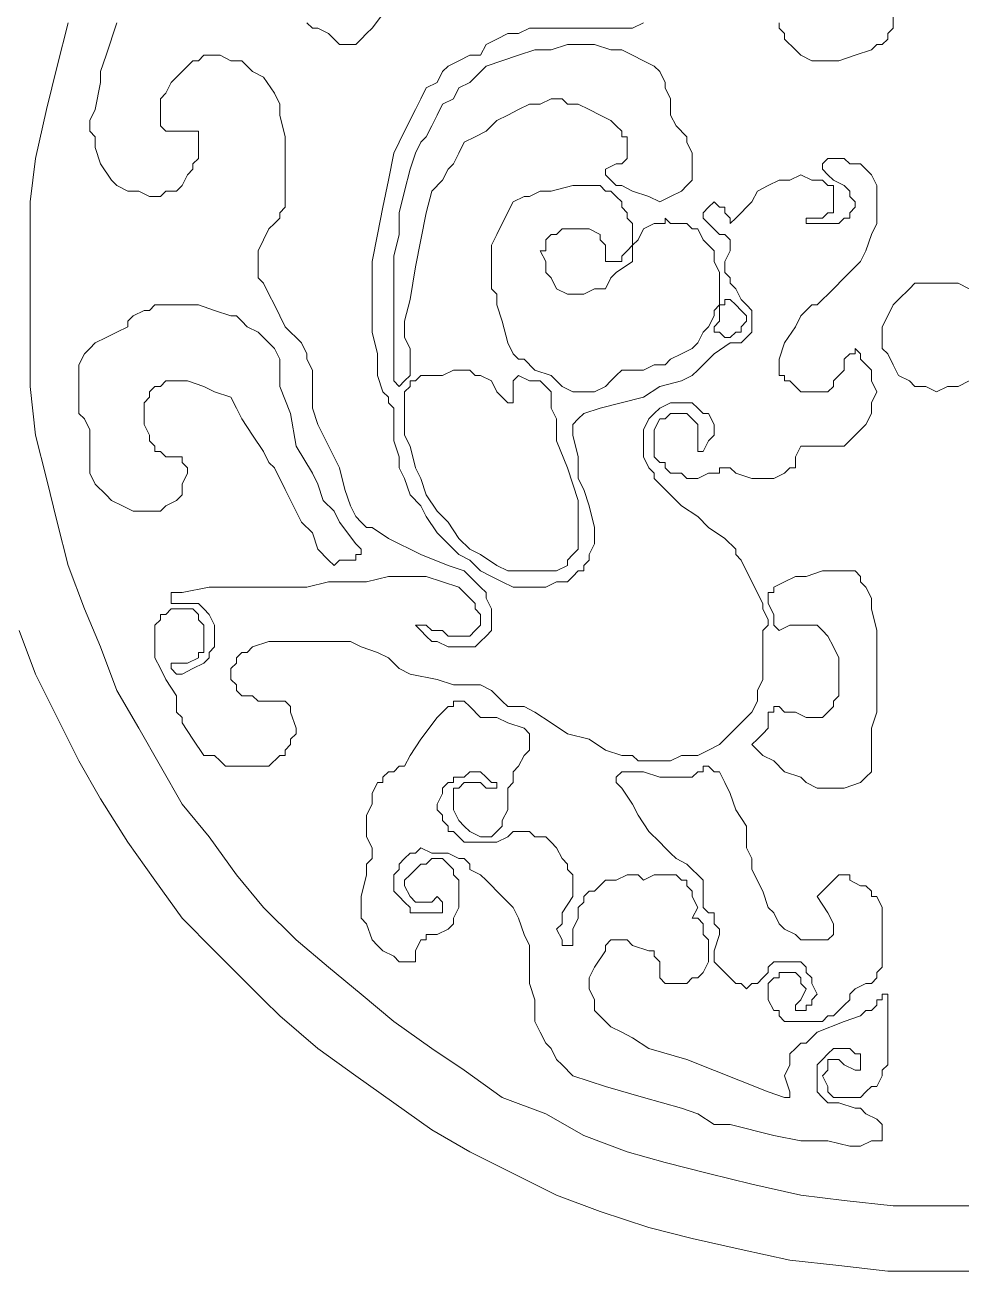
# Model space of a CAD drawing. Extents: x -66030 to 95157, y -13132 to 45879.
# Drawn here: x -29698 to -29024, y 14099 to 14995 of the extents above; entities that cross this region are included whole.
import ezdxf

# ---------------------------------------------------------------- set-up
doc = ezdxf.new("R2010")
doc.units = 0
doc.header["$LTSCALE"] = 100
doc.header["$MEASUREMENT"] = 0
doc.layers.get('0').update_dxf_attribs({"linetype": 'CONTINUOUS'})

msp = doc.modelspace()

# ---------------------------------------------------------------- linework, layer by layer
at = {"lineweight": 0}
for points in [[(-29436.48, 15008.74), (-29448.2, 14993.11), (-29452.1, 14989.21), (-29456.01, 14985.3), (-29459.92, 14981.39), (-29463.82, 14981.39), (-29463.82, 14981.39), (-29467.73, 14981.39), (-29471.63, 14981.39), (-29479.45, 14989.21), (-29487.26, 14993.11), (-29491.16, 14993.11), (-29495.07, 14997.02)], [(-29666.93, 14997.02), (-29674.74, 14965.77), (-29682.56, 14934.52), (-29690.37, 14899.37), (-29694.27, 14868.12), (-29694.27, 14832.97), (-29694.27, 14801.72), (-29694.27, 14766.57), (-29694.27, 14735.32), (-29690.37, 14700.16), (-29682.56, 14668.92), (-29674.74, 14637.67), (-29666.93, 14606.42), (-29655.21, 14575.17), (-29643.5, 14547.83), (-29631.78, 14516.58), (-29616.15, 14489.24), (-29600.53, 14461.9), (-29584.91, 14434.56), (-29565.38, 14411.12), (-29545.85, 14383.78), (-29526.32, 14360.35), (-29502.88, 14336.91), (-29479.45, 14317.38), (-29456.01, 14297.85), (-29432.57, 14278.32), (-29405.23, 14258.79), (-29381.8, 14243.17), (-29354.45, 14223.64), (-29323.21, 14211.92), (-29295.87, 14196.29), (-29264.62, 14184.58), (-29237.28, 14176.76), (-29206.03, 14168.95), (-29174.78, 14161.14), (-29139.63, 14153.33), (-29108.38, 14149.42), (-29073.23, 14145.52), (-29041.98, 14145.52), (-29006.82, 14145.52)], [(-29631.78, 14997.02), (-29639.59, 14973.58), (-29643.5, 14961.86), (-29643.5, 14954.05), (-29647.4, 14934.52), (-29651.31, 14926.71), (-29651.31, 14918.9), (-29647.4, 14914.99), (-29647.4, 14907.18), (-29643.5, 14895.46), (-29635.68, 14883.75), (-29631.78, 14879.84), (-29623.97, 14875.93), (-29616.15, 14875.93), (-29608.34, 14872.03), (-29600.53, 14872.03), (-29596.62, 14875.93), (-29588.81, 14875.93), (-29584.91, 14879.84), (-29584.91, 14879.84), (-29581, 14887.65), (-29577.1, 14891.56), (-29577.1, 14895.46), (-29573.19, 14899.37), (-29573.19, 14907.18), (-29573.19, 14914.99), (-29573.19, 14914.99), (-29573.19, 14918.9), (-29581, 14918.9), (-29588.81, 14918.9), (-29596.62, 14918.9), (-29596.62, 14918.9), (-29600.53, 14922.8), (-29600.53, 14926.71), (-29600.53, 14926.71), (-29600.53, 14934.52), (-29600.53, 14942.33), (-29596.62, 14946.24), (-29592.72, 14954.05), (-29588.81, 14957.96), (-29584.91, 14961.86), (-29581, 14965.77), (-29577.1, 14969.68), (-29573.19, 14969.68), (-29569.28, 14973.58), (-29561.47, 14973.58), (-29557.57, 14973.58), (-29549.75, 14969.68), (-29541.94, 14969.68), (-29534.13, 14961.86), (-29526.32, 14957.96), (-29518.51, 14946.24), (-29514.6, 14938.43), (-29514.6, 14930.62), (-29510.69, 14914.99), (-29510.69, 14903.27), (-29510.69, 14887.65), (-29510.69, 14875.93), (-29510.69, 14868.12), (-29510.69, 14864.22), (-29514.6, 14860.31), (-29514.6, 14856.4), (-29518.51, 14852.5), (-29522.41, 14848.59), (-29526.32, 14840.78), (-29530.22, 14832.97), (-29530.22, 14821.25), (-29530.22, 14813.44), (-29526.32, 14809.53), (-29522.41, 14801.72), (-29518.51, 14793.91), (-29510.69, 14778.28), (-29498.98, 14766.57), (-29495.07, 14758.75), (-29495.07, 14754.85), (-29491.16, 14747.04), (-29491.16, 14739.22), (-29491.16, 14731.41), (-29491.16, 14719.69), (-29487.26, 14707.98), (-29483.35, 14700.16), (-29471.63, 14676.73), (-29467.73, 14661.1), (-29463.82, 14649.39), (-29459.92, 14641.58), (-29456.01, 14637.67), (-29452.1, 14633.76), (-29448.2, 14633.76), (-29436.48, 14625.95), (-29428.67, 14622.05), (-29420.86, 14618.14), (-29413.04, 14614.23), (-29393.51, 14606.42), (-29381.8, 14602.52), (-29377.89, 14598.61), (-29373.98, 14594.7), (-29370.08, 14590.8), (-29366.17, 14586.89), (-29366.17, 14582.99), (-29362.27, 14575.17), (-29362.27, 14571.27), (-29362.27, 14563.46), (-29362.27, 14559.55), (-29366.17, 14555.64), (-29370.08, 14551.74), (-29373.98, 14547.83), (-29381.8, 14547.83), (-29385.7, 14547.83), (-29393.51, 14547.83), (-29401.33, 14551.74), (-29405.23, 14551.74), (-29409.14, 14555.64), (-29413.04, 14559.55), (-29416.95, 14563.46), (-29416.95, 14563.46), (-29413.04, 14563.46), (-29413.04, 14563.46), (-29409.14, 14563.46), (-29405.23, 14559.55), (-29397.42, 14559.55), (-29393.51, 14555.64), (-29385.7, 14555.64), (-29381.8, 14555.64), (-29381.8, 14555.64), (-29377.89, 14555.64), (-29373.98, 14559.55), (-29373.98, 14559.55), (-29370.08, 14563.46), (-29370.08, 14571.27), (-29373.98, 14575.17), (-29373.98, 14579.08), (-29377.89, 14582.99), (-29381.8, 14586.89), (-29385.7, 14590.8), (-29397.42, 14594.7), (-29409.14, 14598.61), (-29420.86, 14598.61), (-29428.67, 14598.61), (-29436.48, 14598.61), (-29452.1, 14594.7), (-29467.73, 14594.7), (-29479.45, 14594.7), (-29495.07, 14590.8), (-29541.94, 14590.8), (-29565.38, 14590.8), (-29584.91, 14586.89), (-29584.91, 14586.89), (-29588.81, 14586.89), (-29592.72, 14586.89), (-29592.72, 14582.99), (-29592.72, 14582.99), (-29592.72, 14579.08), (-29592.72, 14579.08), (-29588.81, 14579.08), (-29584.91, 14579.08), (-29581, 14579.08), (-29577.1, 14579.08), (-29573.19, 14579.08), (-29569.28, 14575.17), (-29569.28, 14575.17), (-29565.38, 14571.27), (-29561.47, 14563.46), (-29561.47, 14555.64), (-29561.47, 14551.74), (-29561.47, 14547.83), (-29565.38, 14543.93), (-29565.38, 14540.02), (-29569.28, 14536.11), (-29569.28, 14536.11), (-29577.1, 14532.21), (-29584.91, 14528.3), (-29588.81, 14528.3), (-29592.72, 14532.21), (-29592.72, 14532.21), (-29592.72, 14532.21), (-29592.72, 14536.11), (-29584.91, 14536.11), (-29581, 14536.11), (-29573.19, 14540.02), (-29573.19, 14543.93), (-29569.28, 14543.93), (-29569.28, 14547.83), (-29569.28, 14547.83), (-29569.28, 14555.64), (-29569.28, 14563.46), (-29573.19, 14567.36), (-29573.19, 14571.27), (-29577.1, 14575.17), (-29581, 14575.17), (-29588.81, 14575.17), (-29592.72, 14575.17), (-29596.62, 14571.27), (-29600.53, 14571.27), (-29600.53, 14567.36), (-29604.44, 14563.46), (-29604.44, 14555.64), (-29604.44, 14551.74), (-29604.44, 14547.83), (-29604.44, 14540.02), (-29600.53, 14532.21), (-29596.62, 14524.4), (-29588.81, 14512.68), (-29588.81, 14508.77), (-29588.81, 14500.96), (-29584.91, 14497.05), (-29584.91, 14493.15), (-29577.1, 14481.43), (-29569.28, 14469.71), (-29565.38, 14469.71), (-29561.47, 14469.71), (-29557.57, 14465.81), (-29553.66, 14461.9), (-29549.75, 14461.9), (-29541.94, 14461.9), (-29538.04, 14461.9), (-29530.22, 14461.9), (-29526.32, 14461.9), (-29522.41, 14461.9), (-29514.6, 14469.71), (-29510.69, 14469.71), (-29510.69, 14473.62), (-29506.79, 14477.52), (-29506.79, 14481.43), (-29502.88, 14485.34), (-29502.88, 14489.24), (-29506.79, 14500.96), (-29506.79, 14504.87), (-29510.69, 14508.77), (-29510.69, 14508.77), (-29518.51, 14508.77), (-29522.41, 14508.77), (-29530.22, 14508.77), (-29534.13, 14512.68), (-29541.94, 14512.68), (-29545.85, 14516.58), (-29545.85, 14516.58), (-29545.85, 14520.49), (-29549.75, 14524.4), (-29549.75, 14528.3), (-29549.75, 14528.3), (-29549.75, 14532.21), (-29545.85, 14536.11), (-29545.85, 14540.02), (-29541.94, 14543.93), (-29538.04, 14543.93), (-29534.13, 14547.83), (-29522.41, 14551.74), (-29514.6, 14551.74), (-29502.88, 14551.74), (-29487.26, 14551.74), (-29471.63, 14551.74), (-29463.82, 14551.74), (-29456.01, 14547.83), (-29444.29, 14543.93), (-29436.48, 14540.02), (-29428.67, 14532.21), (-29420.86, 14528.3), (-29401.33, 14524.4), (-29389.61, 14520.49), (-29381.8, 14520.49), (-29377.89, 14520.49), (-29377.89, 14520.49), (-29373.98, 14520.49), (-29370.08, 14520.49), (-29362.27, 14516.58), (-29354.45, 14508.77), (-29350.55, 14504.87), (-29350.55, 14504.87), (-29346.64, 14504.87), (-29338.83, 14504.87), (-29331.02, 14500.96), (-29319.3, 14493.15), (-29307.58, 14485.34), (-29291.96, 14481.43), (-29280.24, 14473.62), (-29268.52, 14469.71), (-29260.71, 14469.71), (-29256.81, 14465.81), (-29245.09, 14465.81), (-29233.37, 14465.81), (-29225.56, 14469.71), (-29213.84, 14469.71), (-29206.03, 14473.62), (-29198.22, 14477.52), (-29194.31, 14481.43), (-29186.5, 14489.24), (-29182.59, 14493.15), (-29174.78, 14500.96), (-29170.87, 14508.77), (-29170.87, 14516.58), (-29166.97, 14524.4), (-29166.97, 14536.11), (-29166.97, 14547.83), (-29166.97, 14559.55), (-29163.06, 14563.46), (-29163.06, 14567.36), (-29166.97, 14575.17), (-29166.97, 14579.08), (-29174.78, 14594.7), (-29182.59, 14610.33), (-29186.5, 14614.23), (-29186.5, 14618.14), (-29194.31, 14625.95), (-29206.03, 14633.76), (-29213.84, 14641.58), (-29225.56, 14649.39), (-29233.37, 14657.2), (-29241.18, 14665.01), (-29245.09, 14668.92), (-29245.09, 14672.82), (-29248.99, 14676.73), (-29252.9, 14684.54), (-29252.9, 14696.26), (-29252.9, 14704.07), (-29248.99, 14711.88), (-29245.09, 14715.79), (-29241.18, 14719.69), (-29233.37, 14723.6), (-29229.46, 14723.6), (-29225.56, 14723.6), (-29217.75, 14723.6), (-29213.84, 14719.69), (-29209.93, 14715.79), (-29206.03, 14715.79), (-29202.12, 14707.98), (-29202.12, 14704.07), (-29202.12, 14700.16), (-29206.03, 14696.26), (-29209.93, 14688.45), (-29213.84, 14688.45), (-29213.84, 14688.45), (-29213.84, 14692.35), (-29213.84, 14696.26), (-29213.84, 14704.07), (-29213.84, 14707.98), (-29217.75, 14711.88), (-29217.75, 14711.88), (-29221.65, 14715.79), (-29229.46, 14715.79), (-29233.37, 14715.79), (-29237.28, 14711.88), (-29241.18, 14711.88), (-29241.18, 14711.88), (-29245.09, 14704.07), (-29245.09, 14700.16), (-29245.09, 14696.26), (-29245.09, 14692.35), (-29245.09, 14688.45), (-29245.09, 14684.54), (-29241.18, 14680.63), (-29237.28, 14680.63), (-29237.28, 14676.73), (-29233.37, 14672.82), (-29225.56, 14672.82), (-29221.65, 14668.92), (-29217.75, 14668.92), (-29213.84, 14668.92), (-29206.03, 14672.82), (-29206.03, 14672.82), (-29202.12, 14672.82), (-29202.12, 14672.82), (-29202.12, 14672.82), (-29198.22, 14672.82), (-29198.22, 14676.73), (-29190.4, 14676.73), (-29186.5, 14672.82), (-29174.78, 14668.92), (-29170.87, 14668.92), (-29166.97, 14668.92), (-29159.16, 14668.92), (-29151.34, 14672.82), (-29147.44, 14676.73), (-29143.53, 14676.73), (-29143.53, 14684.54), (-29139.63, 14692.35), (-29135.72, 14692.35), (-29131.81, 14692.35), (-29131.81, 14692.35), (-29127.91, 14692.35), (-29124, 14692.35), (-29120.1, 14692.35), (-29116.19, 14692.35), (-29108.38, 14692.35), (-29100.57, 14700.16), (-29096.66, 14704.07), (-29092.76, 14707.98), (-29088.85, 14715.79), (-29088.85, 14723.6), (-29084.94, 14731.41), (-29088.85, 14739.22), (-29088.85, 14747.04), (-29096.66, 14754.85), (-29096.66, 14758.75), (-29100.57, 14762.66), (-29100.57, 14758.75), (-29104.47, 14758.75), (-29108.38, 14754.85), (-29108.38, 14747.04), (-29116.19, 14739.22), (-29116.19, 14735.32), (-29120.1, 14731.41), (-29124, 14731.41), (-29131.81, 14731.41), (-29139.63, 14731.41), (-29143.53, 14735.32), (-29147.44, 14739.22), (-29151.34, 14739.22), (-29151.34, 14743.13), (-29155.25, 14743.13), (-29155.25, 14747.04), (-29155.25, 14750.94), (-29155.25, 14754.85), (-29151.34, 14766.57), (-29143.53, 14778.28), (-29139.63, 14786.1), (-29135.72, 14790), (-29131.81, 14793.91), (-29131.81, 14793.91), (-29127.91, 14793.91), (-29116.19, 14805.63), (-29108.38, 14813.44), (-29100.57, 14821.25), (-29096.66, 14825.16), (-29092.76, 14832.97), (-29088.85, 14844.69), (-29084.94, 14852.5), (-29084.94, 14856.4), (-29084.94, 14860.31), (-29084.94, 14864.22), (-29084.94, 14872.03), (-29084.94, 14879.84), (-29088.85, 14887.65), (-29092.76, 14891.56), (-29096.66, 14895.46), (-29104.47, 14895.46), (-29108.38, 14899.37), (-29116.19, 14899.37), (-29120.1, 14899.37), (-29120.1, 14899.37), (-29124, 14895.46), (-29124, 14895.46), (-29124, 14891.56), (-29124, 14891.56), (-29124, 14891.56), (-29120.1, 14887.65), (-29116.19, 14883.75), (-29108.38, 14879.84), (-29104.47, 14875.93), (-29104.47, 14872.03), (-29104.47, 14872.03), (-29100.57, 14868.12), (-29100.57, 14864.22), (-29104.47, 14860.31), (-29104.47, 14856.4), (-29108.38, 14856.4), (-29112.28, 14852.5), (-29116.19, 14852.5), (-29120.1, 14852.5), (-29124, 14852.5), (-29127.91, 14852.5), (-29135.72, 14852.5), (-29135.72, 14856.4), (-29135.72, 14856.4), (-29131.81, 14856.4), (-29124, 14856.4), (-29120.1, 14860.31), (-29116.19, 14860.31), (-29116.19, 14860.31), (-29116.19, 14864.22), (-29116.19, 14868.12), (-29116.19, 14872.03), (-29116.19, 14879.84), (-29120.1, 14879.84), (-29124, 14883.75), (-29131.81, 14883.75), (-29139.63, 14887.65), (-29147.44, 14883.75), (-29155.25, 14883.75), (-29163.06, 14879.84), (-29170.87, 14875.93), (-29174.78, 14868.12), (-29178.69, 14864.22), (-29182.59, 14860.31), (-29186.5, 14856.4), (-29190.4, 14852.5), (-29190.4, 14852.5), (-29190.4, 14856.4), (-29194.31, 14860.31), (-29194.31, 14864.22), (-29198.22, 14864.22), (-29202.12, 14868.12), (-29206.03, 14864.22), (-29206.03, 14864.22), (-29209.93, 14860.31), (-29209.93, 14856.4), (-29209.93, 14856.4), (-29206.03, 14852.5), (-29206.03, 14852.5), (-29198.22, 14844.69), (-29194.31, 14844.69), (-29194.31, 14844.69), (-29190.4, 14840.78), (-29190.4, 14840.78), (-29190.4, 14836.87), (-29190.4, 14832.97), (-29194.31, 14825.16), (-29194.31, 14817.34), (-29190.4, 14813.44), (-29190.4, 14809.53), (-29186.5, 14805.63), (-29182.59, 14797.81), (-29178.69, 14793.91), (-29174.78, 14790), (-29174.78, 14782.19), (-29174.78, 14774.38), (-29178.69, 14770.47), (-29178.69, 14770.47), (-29182.59, 14766.57), (-29186.5, 14766.57), (-29190.4, 14766.57), (-29190.4, 14766.57), (-29202.12, 14758.75), (-29209.93, 14750.94), (-29213.84, 14747.04), (-29213.84, 14747.04), (-29217.75, 14743.13), (-29225.56, 14739.22), (-29241.18, 14735.32), (-29252.9, 14727.51), (-29284.15, 14719.69), (-29295.87, 14715.79), (-29299.77, 14711.88), (-29303.68, 14707.98), (-29303.68, 14707.98), (-29303.68, 14700.16), (-29299.77, 14684.54), (-29299.77, 14668.92), (-29295.87, 14661.1), (-29291.96, 14649.39), (-29288.05, 14633.76), (-29288.05, 14629.86), (-29288.05, 14622.05), (-29291.96, 14614.23), (-29291.96, 14610.33), (-29295.87, 14606.42), (-29295.87, 14602.52), (-29299.77, 14602.52), (-29303.68, 14598.61), (-29307.58, 14594.7), (-29315.4, 14594.7), (-29323.21, 14590.8), (-29331.02, 14590.8), (-29338.83, 14590.8), (-29346.64, 14590.8), (-29354.45, 14594.7), (-29362.27, 14598.61), (-29370.08, 14602.52), (-29377.89, 14610.33), (-29385.7, 14614.23), (-29393.51, 14622.05), (-29401.33, 14629.86), (-29409.14, 14641.58), (-29413.04, 14649.39), (-29420.86, 14657.2), (-29424.76, 14668.92), (-29428.67, 14676.73), (-29428.67, 14684.54), (-29432.57, 14696.26), (-29432.57, 14704.07), (-29432.57, 14711.88), (-29432.57, 14719.69), (-29436.48, 14723.6), (-29436.48, 14727.51), (-29440.39, 14731.41), (-29444.29, 14743.13), (-29444.29, 14758.75), (-29448.2, 14774.38), (-29448.2, 14790), (-29448.2, 14809.53), (-29448.2, 14825.16), (-29444.29, 14844.69), (-29440.39, 14864.22), (-29436.48, 14883.75), (-29432.57, 14903.27), (-29424.76, 14918.9), (-29416.95, 14934.52), (-29413.04, 14942.33), (-29409.14, 14950.15), (-29401.33, 14954.05), (-29397.42, 14961.86), (-29393.51, 14965.77), (-29385.7, 14969.68), (-29377.89, 14973.58), (-29370.08, 14973.58), (-29366.17, 14981.39), (-29358.36, 14985.3), (-29350.55, 14989.21), (-29342.74, 14989.21), (-29334.93, 14993.11), (-29327.11, 14993.11), (-29311.49, 14993.11), (-29291.96, 14993.11), (-29276.34, 14993.11), (-29268.52, 14993.11), (-29260.71, 14993.11), (-29252.9, 14997.02)], [(-29155.25, 14997.02), (-29155.25, 14993.11), (-29151.34, 14989.21), (-29151.34, 14985.3), (-29143.53, 14977.49), (-29139.63, 14973.58), (-29131.81, 14969.68), (-29120.1, 14969.68), (-29112.28, 14969.68), (-29100.57, 14973.58), (-29088.85, 14977.49), (-29084.94, 14981.39), (-29081.04, 14981.39), (-29077.13, 14985.3), (-29077.13, 14989.21), (-29073.23, 14993.11), (-29073.23, 15000.92)], [(-29018.54, 14805.63), (-29026.35, 14809.53), (-29034.17, 14809.53), (-29041.98, 14809.53), (-29041.98, 14809.53), (-29049.79, 14809.53), (-29057.6, 14809.53), (-29061.51, 14805.63), (-29069.32, 14797.81), (-29073.23, 14793.91), (-29077.13, 14786.1), (-29081.04, 14778.28), (-29081.04, 14770.47), (-29081.04, 14762.66), (-29077.13, 14758.75), (-29073.23, 14750.94), (-29069.32, 14743.13), (-29061.51, 14739.22), (-29057.6, 14735.32), (-29049.79, 14735.32), (-29041.98, 14731.41), (-29034.17, 14735.32), (-29026.35, 14735.32), (-29018.54, 14739.22)], [(-29702.09, 14559.55), (-29690.37, 14528.3), (-29674.74, 14497.05), (-29659.12, 14465.81), (-29643.5, 14438.46), (-29623.97, 14407.22), (-29604.44, 14379.88), (-29584.91, 14352.53), (-29561.47, 14329.1), (-29549.75, 14317.38), (-29538.04, 14305.66), (-29526.32, 14293.94), (-29514.6, 14282.23), (-29487.26, 14258.79), (-29459.92, 14239.26), (-29432.57, 14219.73), (-29405.23, 14200.2), (-29377.89, 14184.58), (-29346.64, 14168.95), (-29315.4, 14153.33), (-29284.15, 14141.61), (-29248.99, 14129.89), (-29217.75, 14122.08), (-29182.59, 14114.27), (-29147.44, 14106.46), (-29112.28, 14102.55), (-29077.13, 14098.65), (-29041.98, 14098.65), (-29006.82, 14098.65)]]:
    msp.add_lwpolyline(points, dxfattribs=at)
for points in [[(-29366.17, 14965.77), (-29377.89, 14954.05), (-29385.7, 14950.15), (-29389.61, 14942.33), (-29397.42, 14938.43), (-29401.33, 14930.62), (-29405.23, 14922.8), (-29409.14, 14914.99), (-29413.04, 14911.09), (-29416.95, 14903.27), (-29420.86, 14891.56), (-29424.76, 14875.93), (-29428.67, 14860.31), (-29428.67, 14844.69), (-29432.57, 14829.06), (-29432.57, 14801.72), (-29432.57, 14778.28), (-29432.57, 14762.66), (-29432.57, 14754.85), (-29432.57, 14747.04), (-29432.57, 14739.22), (-29428.67, 14735.32), (-29424.76, 14739.22), (-29424.76, 14739.22), (-29424.76, 14739.22), (-29420.86, 14743.13), (-29420.86, 14750.94), (-29420.86, 14758.75), (-29420.86, 14762.66), (-29424.76, 14770.47), (-29424.76, 14782.19), (-29420.86, 14797.81), (-29416.95, 14821.25), (-29413.04, 14840.78), (-29409.14, 14860.31), (-29405.23, 14875.93), (-29397.42, 14883.75), (-29393.51, 14891.56), (-29389.61, 14895.46), (-29385.7, 14903.27), (-29381.8, 14911.09), (-29373.98, 14914.99), (-29366.17, 14918.9), (-29358.36, 14926.71), (-29350.55, 14930.62), (-29342.74, 14934.52), (-29334.93, 14938.43), (-29327.11, 14938.43), (-29319.3, 14942.33), (-29311.49, 14942.33), (-29307.58, 14938.43), (-29299.77, 14938.43), (-29291.96, 14934.52), (-29284.15, 14930.62), (-29276.34, 14926.71), (-29272.43, 14922.8), (-29268.52, 14918.9), (-29268.52, 14914.99), (-29264.62, 14914.99), (-29264.62, 14911.09), (-29264.62, 14907.18), (-29264.62, 14903.27), (-29264.62, 14899.37), (-29264.62, 14899.37), (-29268.52, 14895.46), (-29272.43, 14895.46), (-29280.24, 14891.56), (-29280.24, 14891.56), (-29280.24, 14891.56), (-29280.24, 14887.65), (-29276.34, 14883.75), (-29272.43, 14879.84), (-29268.52, 14879.84), (-29260.71, 14875.93), (-29248.99, 14872.03), (-29241.18, 14868.12), (-29233.37, 14872.03), (-29225.56, 14875.93), (-29225.56, 14875.93), (-29221.65, 14879.84), (-29217.75, 14883.75), (-29217.75, 14887.65), (-29217.75, 14891.56), (-29217.75, 14899.37), (-29217.75, 14903.27), (-29221.65, 14911.09), (-29221.65, 14914.99), (-29229.46, 14922.8), (-29233.37, 14930.62), (-29233.37, 14934.52), (-29233.37, 14942.33), (-29237.28, 14950.15), (-29237.28, 14954.05), (-29241.18, 14961.86), (-29245.09, 14965.77), (-29252.9, 14969.68), (-29260.71, 14973.58), (-29268.52, 14977.49), (-29276.34, 14977.49), (-29288.05, 14981.39), (-29295.87, 14981.39), (-29307.58, 14981.39), (-29319.3, 14977.49), (-29331.02, 14977.49), (-29342.74, 14973.58), (-29366.17, 14965.77)], [(-29346.64, 14868.12), (-29354.45, 14852.5), (-29358.36, 14844.69), (-29362.27, 14836.87), (-29362.27, 14825.16), (-29362.27, 14817.34), (-29362.27, 14813.44), (-29362.27, 14809.53), (-29362.27, 14805.63), (-29358.36, 14801.72), (-29358.36, 14793.91), (-29354.45, 14782.19), (-29350.55, 14766.57), (-29346.64, 14758.75), (-29342.74, 14754.85), (-29338.83, 14754.85), (-29331.02, 14747.04), (-29319.3, 14743.13), (-29315.4, 14739.22), (-29311.49, 14735.32), (-29303.68, 14731.41), (-29299.77, 14731.41), (-29291.96, 14731.41), (-29288.05, 14731.41), (-29280.24, 14735.32), (-29276.34, 14739.22), (-29272.43, 14743.13), (-29268.52, 14747.04), (-29260.71, 14747.04), (-29252.9, 14747.04), (-29245.09, 14750.94), (-29237.28, 14750.94), (-29233.37, 14754.85), (-29225.56, 14758.75), (-29217.75, 14762.66), (-29213.84, 14766.57), (-29209.93, 14774.38), (-29206.03, 14778.28), (-29202.12, 14786.1), (-29202.12, 14790), (-29198.22, 14793.91), (-29198.22, 14801.72), (-29198.22, 14817.34), (-29202.12, 14825.16), (-29202.12, 14832.97), (-29206.03, 14836.87), (-29209.93, 14840.78), (-29213.84, 14848.59), (-29217.75, 14848.59), (-29221.65, 14852.5), (-29225.56, 14852.5), (-29233.37, 14852.5), (-29237.28, 14856.4), (-29237.28, 14852.5), (-29245.09, 14852.5), (-29252.9, 14848.59), (-29256.81, 14840.78), (-29260.71, 14836.87), (-29260.71, 14829.06), (-29260.71, 14825.16), (-29272.43, 14817.34), (-29276.34, 14813.44), (-29280.24, 14805.63), (-29288.05, 14805.63), (-29295.87, 14801.72), (-29299.77, 14801.72), (-29307.58, 14801.72), (-29315.4, 14805.63), (-29319.3, 14813.44), (-29323.21, 14817.34), (-29323.21, 14825.16), (-29327.11, 14832.97), (-29323.21, 14832.97), (-29323.21, 14836.87), (-29323.21, 14840.78), (-29319.3, 14844.69), (-29315.4, 14844.69), (-29311.49, 14848.59), (-29307.58, 14848.59), (-29303.68, 14848.59), (-29295.87, 14848.59), (-29291.96, 14848.59), (-29284.15, 14844.69), (-29284.15, 14844.69), (-29284.15, 14840.78), (-29280.24, 14836.87), (-29280.24, 14836.87), (-29280.24, 14832.97), (-29280.24, 14829.06), (-29280.24, 14825.16), (-29276.34, 14825.16), (-29272.43, 14825.16), (-29268.52, 14825.16), (-29268.52, 14829.06), (-29264.62, 14832.97), (-29260.71, 14836.87), (-29260.71, 14840.78), (-29260.71, 14848.59), (-29260.71, 14852.5), (-29264.62, 14856.4), (-29264.62, 14860.31), (-29268.52, 14864.22), (-29268.52, 14868.12), (-29272.43, 14872.03), (-29276.34, 14875.93), (-29280.24, 14875.93), (-29284.15, 14879.84), (-29288.05, 14879.84), (-29291.96, 14879.84), (-29299.77, 14879.84), (-29303.68, 14879.84), (-29319.3, 14875.93), (-29327.11, 14875.93), (-29334.93, 14872.03), (-29338.83, 14872.03), (-29346.64, 14868.12)], [(-29198.22, 14793.91), (-29198.22, 14790), (-29198.22, 14786.1), (-29198.22, 14782.19), (-29202.12, 14778.28), (-29202.12, 14774.38), (-29198.22, 14774.38), (-29198.22, 14774.38), (-29194.31, 14770.47), (-29190.4, 14770.47), (-29186.5, 14774.38), (-29182.59, 14774.38), (-29182.59, 14778.28), (-29178.69, 14782.19), (-29178.69, 14782.19), (-29178.69, 14786.1), (-29182.59, 14790), (-29186.5, 14793.91), (-29190.4, 14797.81), (-29190.4, 14797.81), (-29194.31, 14797.81), (-29194.31, 14793.91), (-29198.22, 14793.91)], [(-29623.97, 14778.28), (-29631.78, 14774.38), (-29639.59, 14770.47), (-29647.4, 14766.57), (-29651.31, 14762.66), (-29655.21, 14758.75), (-29659.12, 14750.94), (-29659.12, 14743.13), (-29659.12, 14735.32), (-29659.12, 14727.51), (-29659.12, 14723.6), (-29659.12, 14715.79), (-29655.21, 14711.88), (-29651.31, 14704.07), (-29651.31, 14704.07), (-29651.31, 14704.07), (-29651.31, 14692.35), (-29651.31, 14684.54), (-29651.31, 14672.82), (-29647.4, 14665.01), (-29639.59, 14657.2), (-29639.59, 14657.2), (-29635.68, 14653.29), (-29627.87, 14649.39), (-29620.06, 14645.48), (-29612.25, 14645.48), (-29608.34, 14645.48), (-29600.53, 14645.48), (-29596.62, 14649.39), (-29588.81, 14653.29), (-29584.91, 14657.2), (-29584.91, 14665.01), (-29581, 14672.82), (-29581, 14676.73), (-29584.91, 14680.63), (-29584.91, 14684.54), (-29588.81, 14684.54), (-29588.81, 14684.54), (-29592.72, 14684.54), (-29596.62, 14684.54), (-29600.53, 14688.45), (-29604.44, 14688.45), (-29604.44, 14692.35), (-29608.34, 14696.26), (-29608.34, 14700.16), (-29612.25, 14707.98), (-29612.25, 14715.79), (-29612.25, 14723.6), (-29608.34, 14727.51), (-29608.34, 14731.41), (-29604.44, 14735.32), (-29600.53, 14735.32), (-29596.62, 14739.22), (-29592.72, 14739.22), (-29584.91, 14739.22), (-29581, 14739.22), (-29569.28, 14735.32), (-29561.47, 14731.41), (-29549.75, 14727.51), (-29545.85, 14719.69), (-29541.94, 14711.88), (-29534.13, 14700.16), (-29526.32, 14688.45), (-29522.41, 14680.63), (-29518.51, 14676.73), (-29510.69, 14661.1), (-29498.98, 14637.67), (-29491.16, 14629.86), (-29487.26, 14618.14), (-29479.45, 14610.33), (-29479.45, 14610.33), (-29475.54, 14606.42), (-29471.63, 14610.33), (-29467.73, 14610.33), (-29459.92, 14610.33), (-29459.92, 14614.23), (-29456.01, 14614.23), (-29456.01, 14618.14), (-29459.92, 14622.05), (-29471.63, 14637.67), (-29475.54, 14645.48), (-29483.35, 14653.29), (-29487.26, 14665.01), (-29491.16, 14672.82), (-29502.88, 14692.35), (-29506.79, 14715.79), (-29514.6, 14735.32), (-29514.6, 14739.22), (-29514.6, 14743.13), (-29514.6, 14747.04), (-29514.6, 14754.85), (-29518.51, 14762.66), (-29526.32, 14770.47), (-29530.22, 14774.38), (-29538.04, 14778.28), (-29541.94, 14782.19), (-29545.85, 14786.1), (-29549.75, 14786.1), (-29561.47, 14790), (-29573.19, 14793.91), (-29584.91, 14793.91), (-29596.62, 14793.91), (-29604.44, 14793.91), (-29608.34, 14790), (-29612.25, 14790), (-29620.06, 14786.1), (-29623.97, 14782.19), (-29623.97, 14778.28)], [(-29420.86, 14735.32), (-29420.86, 14735.32), (-29424.76, 14731.41), (-29424.76, 14727.51), (-29424.76, 14715.79), (-29424.76, 14707.98), (-29424.76, 14700.16), (-29420.86, 14692.35), (-29416.95, 14676.73), (-29413.04, 14668.92), (-29409.14, 14657.2), (-29401.33, 14645.48), (-29393.51, 14637.67), (-29385.7, 14625.95), (-29377.89, 14618.14), (-29370.08, 14614.23), (-29358.36, 14606.42), (-29350.55, 14602.52), (-29346.64, 14602.52), (-29338.83, 14602.52), (-29334.93, 14602.52), (-29331.02, 14602.52), (-29323.21, 14602.52), (-29315.4, 14602.52), (-29307.58, 14606.42), (-29307.58, 14610.33), (-29303.68, 14614.23), (-29299.77, 14618.14), (-29299.77, 14625.95), (-29299.77, 14629.86), (-29299.77, 14637.67), (-29299.77, 14645.48), (-29299.77, 14653.29), (-29303.68, 14665.01), (-29307.58, 14676.73), (-29315.4, 14696.26), (-29315.4, 14711.88), (-29319.3, 14719.69), (-29319.3, 14727.51), (-29319.3, 14731.41), (-29323.21, 14735.32), (-29327.11, 14739.22), (-29331.02, 14739.22), (-29334.93, 14739.22), (-29342.74, 14743.13), (-29346.64, 14739.22), (-29346.64, 14739.22), (-29346.64, 14735.32), (-29346.64, 14735.32), (-29346.64, 14727.51), (-29346.64, 14723.6), (-29346.64, 14723.6), (-29350.55, 14723.6), (-29354.45, 14727.51), (-29358.36, 14731.41), (-29362.27, 14739.22), (-29370.08, 14743.13), (-29373.98, 14743.13), (-29377.89, 14747.04), (-29389.61, 14747.04), (-29397.42, 14743.13), (-29405.23, 14743.13), (-29413.04, 14743.13), (-29416.95, 14739.22), (-29420.86, 14739.22), (-29420.86, 14735.32)], [(-29163.06, 14586.89), (-29163.06, 14579.08), (-29159.16, 14571.27), (-29159.16, 14563.46), (-29155.25, 14559.55), (-29155.25, 14559.55), (-29147.44, 14563.46), (-29143.53, 14563.46), (-29135.72, 14563.46), (-29131.81, 14563.46), (-29127.91, 14563.46), (-29124, 14559.55), (-29124, 14559.55), (-29120.1, 14555.64), (-29116.19, 14547.83), (-29112.28, 14540.02), (-29112.28, 14532.21), (-29112.28, 14524.4), (-29112.28, 14520.49), (-29112.28, 14512.68), (-29116.19, 14508.77), (-29116.19, 14504.87), (-29120.1, 14500.96), (-29124, 14497.05), (-29127.91, 14497.05), (-29135.72, 14497.05), (-29143.53, 14500.96), (-29151.34, 14500.96), (-29155.25, 14504.87), (-29155.25, 14504.87), (-29159.16, 14504.87), (-29159.16, 14500.96), (-29163.06, 14500.96), (-29163.06, 14497.05), (-29163.06, 14489.24), (-29166.97, 14485.34), (-29170.87, 14481.43), (-29170.87, 14481.43), (-29174.78, 14477.52), (-29174.78, 14477.52), (-29170.87, 14473.62), (-29166.97, 14469.71), (-29159.16, 14465.81), (-29151.34, 14457.99), (-29139.63, 14454.09), (-29135.72, 14450.18), (-29127.91, 14446.28), (-29120.1, 14446.28), (-29116.19, 14446.28), (-29108.38, 14446.28), (-29096.66, 14450.18), (-29092.76, 14454.09), (-29088.85, 14457.99), (-29088.85, 14461.9), (-29088.85, 14465.81), (-29088.85, 14469.71), (-29088.85, 14473.62), (-29088.85, 14477.52), (-29088.85, 14481.43), (-29088.85, 14489.24), (-29084.94, 14500.96), (-29084.94, 14504.87), (-29084.94, 14508.77), (-29084.94, 14520.49), (-29084.94, 14532.21), (-29084.94, 14540.02), (-29084.94, 14543.93), (-29084.94, 14559.55), (-29088.85, 14575.17), (-29088.85, 14582.99), (-29092.76, 14590.8), (-29096.66, 14594.7), (-29096.66, 14598.61), (-29100.57, 14602.52), (-29100.57, 14602.52), (-29104.47, 14602.52), (-29112.28, 14602.52), (-29124, 14602.52), (-29135.72, 14598.61), (-29143.53, 14598.61), (-29151.34, 14594.7), (-29159.16, 14590.8), (-29159.16, 14586.89), (-29163.06, 14586.89)], [(-29436.48, 14457.99), (-29440.39, 14454.09), (-29440.39, 14450.18), (-29444.29, 14450.18), (-29448.2, 14442.37), (-29448.2, 14434.56), (-29452.1, 14426.75), (-29452.1, 14418.93), (-29452.1, 14411.12), (-29448.2, 14403.31), (-29448.2, 14395.5), (-29452.1, 14391.59), (-29452.1, 14383.78), (-29456.01, 14368.16), (-29456.01, 14360.35), (-29456.01, 14356.44), (-29456.01, 14352.53), (-29452.1, 14348.63), (-29448.2, 14336.91), (-29444.29, 14333), (-29440.39, 14329.1), (-29432.57, 14325.19), (-29428.67, 14321.29), (-29424.76, 14321.29), (-29416.95, 14321.29), (-29416.95, 14325.19), (-29416.95, 14329.1), (-29413.04, 14336.91), (-29409.14, 14336.91), (-29409.14, 14340.82), (-29401.33, 14340.82), (-29393.51, 14344.72), (-29393.51, 14344.72), (-29389.61, 14348.63), (-29389.61, 14352.53), (-29385.7, 14360.35), (-29385.7, 14364.25), (-29385.7, 14368.16), (-29385.7, 14375.97), (-29385.7, 14379.88), (-29389.61, 14383.78), (-29389.61, 14387.69), (-29393.51, 14391.59), (-29397.42, 14395.5), (-29405.23, 14395.5), (-29409.14, 14391.59), (-29413.04, 14391.59), (-29416.95, 14387.69), (-29420.86, 14383.78), (-29424.76, 14379.88), (-29424.76, 14375.97), (-29420.86, 14368.16), (-29416.95, 14364.25), (-29416.95, 14364.25), (-29413.04, 14364.25), (-29409.14, 14364.25), (-29409.14, 14364.25), (-29405.23, 14364.25), (-29401.33, 14368.16), (-29401.33, 14368.16), (-29397.42, 14364.25), (-29397.42, 14360.35), (-29397.42, 14360.35), (-29397.42, 14356.44), (-29401.33, 14356.44), (-29405.23, 14356.44), (-29409.14, 14356.44), (-29409.14, 14356.44), (-29416.95, 14356.44), (-29420.86, 14356.44), (-29420.86, 14360.35), (-29424.76, 14364.25), (-29428.67, 14368.16), (-29428.67, 14368.16), (-29432.57, 14372.06), (-29432.57, 14375.97), (-29432.57, 14379.88), (-29432.57, 14383.78), (-29428.67, 14387.69), (-29428.67, 14391.59), (-29424.76, 14395.5), (-29420.86, 14399.41), (-29416.95, 14399.41), (-29413.04, 14403.31), (-29405.23, 14399.41), (-29393.51, 14399.41), (-29385.7, 14395.5), (-29381.8, 14395.5), (-29377.89, 14391.59), (-29377.89, 14391.59), (-29377.89, 14387.69), (-29370.08, 14383.78), (-29366.17, 14379.88), (-29354.45, 14368.16), (-29350.55, 14364.25), (-29346.64, 14360.35), (-29342.74, 14352.53), (-29338.83, 14340.82), (-29334.93, 14333), (-29334.93, 14321.29), (-29334.93, 14305.66), (-29331.02, 14293.94), (-29331.02, 14278.32), (-29327.11, 14270.51), (-29323.21, 14262.7), (-29319.3, 14258.79), (-29315.4, 14250.98), (-29311.49, 14247.07), (-29303.68, 14239.26), (-29291.96, 14235.35), (-29280.24, 14231.45), (-29252.9, 14223.64), (-29225.56, 14215.82), (-29213.84, 14211.92), (-29202.12, 14204.11), (-29190.4, 14204.11), (-29159.16, 14196.29), (-29139.63, 14192.39), (-29120.1, 14192.39), (-29104.47, 14188.48), (-29096.66, 14188.48), (-29088.85, 14192.39), (-29084.94, 14192.39), (-29081.04, 14192.39), (-29081.04, 14196.29), (-29081.04, 14196.29), (-29081.04, 14200.2), (-29081.04, 14204.11), (-29084.94, 14208.01), (-29084.94, 14208.01), (-29092.76, 14211.92), (-29096.66, 14215.82), (-29100.57, 14215.82), (-29112.28, 14219.73), (-29120.1, 14219.73), (-29124, 14223.64), (-29124, 14223.64), (-29127.91, 14227.54), (-29127.91, 14231.45), (-29127.91, 14235.35), (-29127.91, 14239.26), (-29127.91, 14247.07), (-29124, 14250.98), (-29120.1, 14254.88), (-29116.19, 14258.79), (-29112.28, 14258.79), (-29104.47, 14258.79), (-29100.57, 14254.88), (-29096.66, 14254.88), (-29096.66, 14250.98), (-29096.66, 14247.07), (-29096.66, 14247.07), (-29096.66, 14243.17), (-29096.66, 14243.17), (-29096.66, 14243.17), (-29100.57, 14243.17), (-29108.38, 14247.07), (-29112.28, 14250.98), (-29112.28, 14250.98), (-29116.19, 14250.98), (-29120.1, 14250.98), (-29120.1, 14247.07), (-29120.1, 14243.17), (-29124, 14239.26), (-29120.1, 14231.45), (-29120.1, 14227.54), (-29120.1, 14227.54), (-29116.19, 14223.64), (-29112.28, 14223.64), (-29108.38, 14223.64), (-29100.57, 14223.64), (-29096.66, 14223.64), (-29092.76, 14227.54), (-29088.85, 14231.45), (-29084.94, 14231.45), (-29081.04, 14239.26), (-29081.04, 14243.17), (-29077.13, 14247.07), (-29077.13, 14250.98), (-29077.13, 14258.79), (-29077.13, 14262.7), (-29077.13, 14274.41), (-29077.13, 14278.32), (-29077.13, 14286.13), (-29077.13, 14290.04), (-29077.13, 14293.94), (-29077.13, 14297.85), (-29081.04, 14297.85), (-29081.04, 14297.85), (-29081.04, 14293.94), (-29084.94, 14293.94), (-29084.94, 14290.04), (-29088.85, 14286.13), (-29092.76, 14286.13), (-29096.66, 14282.23), (-29108.38, 14278.32), (-29127.91, 14270.51), (-29135.72, 14262.7), (-29139.63, 14262.7), (-29143.53, 14258.79), (-29147.44, 14254.88), (-29147.44, 14250.98), (-29147.44, 14247.07), (-29151.34, 14239.26), (-29147.44, 14227.54), (-29147.44, 14227.54), (-29147.44, 14223.64), (-29147.44, 14223.64), (-29151.34, 14223.64), (-29163.06, 14227.54), (-29221.65, 14250.98), (-29248.99, 14258.79), (-29260.71, 14266.6), (-29268.52, 14270.51), (-29276.34, 14274.41), (-29280.24, 14278.32), (-29288.05, 14286.13), (-29288.05, 14293.94), (-29291.96, 14301.76), (-29291.96, 14309.57), (-29288.05, 14317.38), (-29280.24, 14329.1), (-29280.24, 14333), (-29276.34, 14336.91), (-29272.43, 14336.91), (-29264.62, 14336.91), (-29260.71, 14333), (-29248.99, 14329.1), (-29245.09, 14329.1), (-29245.09, 14325.19), (-29245.09, 14325.19), (-29241.18, 14321.29), (-29241.18, 14313.47), (-29241.18, 14309.57), (-29241.18, 14309.57), (-29237.28, 14305.66), (-29237.28, 14305.66), (-29233.37, 14305.66), (-29229.46, 14305.66), (-29221.65, 14305.66), (-29217.75, 14309.57), (-29213.84, 14309.57), (-29209.93, 14313.47), (-29209.93, 14313.47), (-29206.03, 14321.29), (-29206.03, 14329.1), (-29206.03, 14336.91), (-29209.93, 14340.82), (-29209.93, 14348.63), (-29213.84, 14352.53), (-29217.75, 14352.53), (-29213.84, 14360.35), (-29217.75, 14368.16), (-29217.75, 14372.06), (-29221.65, 14375.97), (-29221.65, 14379.88), (-29225.56, 14379.88), (-29229.46, 14383.78), (-29233.37, 14383.78), (-29233.37, 14383.78), (-29237.28, 14383.78), (-29245.09, 14383.78), (-29252.9, 14379.88), (-29256.81, 14383.78), (-29264.62, 14383.78), (-29272.43, 14379.88), (-29280.24, 14379.88), (-29288.05, 14372.06), (-29291.96, 14372.06), (-29295.87, 14368.16), (-29295.87, 14364.25), (-29299.77, 14360.35), (-29299.77, 14356.44), (-29299.77, 14352.53), (-29303.68, 14344.72), (-29303.68, 14336.91), (-29303.68, 14333), (-29307.58, 14333), (-29307.58, 14333), (-29311.49, 14333), (-29311.49, 14336.91), (-29315.4, 14344.72), (-29311.49, 14348.63), (-29311.49, 14356.44), (-29303.68, 14368.16), (-29303.68, 14372.06), (-29303.68, 14379.88), (-29303.68, 14383.78), (-29307.58, 14387.69), (-29307.58, 14391.59), (-29311.49, 14395.5), (-29315.4, 14403.31), (-29319.3, 14407.22), (-29323.21, 14411.12), (-29331.02, 14411.12), (-29334.93, 14415.03), (-29346.64, 14415.03), (-29350.55, 14411.12), (-29358.36, 14407.22), (-29362.27, 14407.22), (-29366.17, 14407.22), (-29370.08, 14407.22), (-29373.98, 14407.22), (-29381.8, 14407.22), (-29385.7, 14411.12), (-29389.61, 14415.03), (-29393.51, 14415.03), (-29393.51, 14418.93), (-29397.42, 14422.84), (-29397.42, 14426.75), (-29401.33, 14430.65), (-29401.33, 14430.65), (-29401.33, 14434.56), (-29397.42, 14442.37), (-29397.42, 14446.28), (-29393.51, 14450.18), (-29389.61, 14450.18), (-29389.61, 14454.09), (-29385.7, 14454.09), (-29381.8, 14454.09), (-29377.89, 14457.99), (-29373.98, 14457.99), (-29370.08, 14457.99), (-29366.17, 14454.09), (-29362.27, 14450.18), (-29358.36, 14450.18), (-29358.36, 14446.28), (-29362.27, 14446.28), (-29362.27, 14446.28), (-29366.17, 14446.28), (-29370.08, 14450.18), (-29370.08, 14450.18), (-29373.98, 14450.18), (-29377.89, 14450.18), (-29381.8, 14450.18), (-29385.7, 14446.28), (-29389.61, 14446.28), (-29389.61, 14438.46), (-29389.61, 14430.65), (-29385.7, 14422.84), (-29381.8, 14418.93), (-29377.89, 14415.03), (-29377.89, 14415.03), (-29370.08, 14411.12), (-29370.08, 14411.12), (-29366.17, 14411.12), (-29362.27, 14411.12), (-29358.36, 14415.03), (-29358.36, 14415.03), (-29354.45, 14418.93), (-29354.45, 14422.84), (-29350.55, 14430.65), (-29350.55, 14434.56), (-29350.55, 14446.28), (-29346.64, 14450.18), (-29346.64, 14457.99), (-29342.74, 14461.9), (-29338.83, 14469.71), (-29334.93, 14473.62), (-29334.93, 14477.52), (-29334.93, 14481.43), (-29334.93, 14485.34), (-29334.93, 14485.34), (-29338.83, 14489.24), (-29350.55, 14493.15), (-29358.36, 14497.05), (-29362.27, 14497.05), (-29366.17, 14497.05), (-29366.17, 14497.05), (-29370.08, 14497.05), (-29377.89, 14504.87), (-29377.89, 14504.87), (-29381.8, 14508.77), (-29385.7, 14508.77), (-29389.61, 14508.77), (-29389.61, 14504.87), (-29393.51, 14504.87), (-29401.33, 14497.05), (-29413.04, 14481.43), (-29420.86, 14469.71), (-29424.76, 14461.9), (-29428.67, 14461.9), (-29432.57, 14457.99), (-29432.57, 14457.99), (-29436.48, 14457.99)], [(-29237.28, 14454.09), (-29241.18, 14454.09), (-29252.9, 14457.99), (-29268.52, 14457.99), (-29268.52, 14457.99), (-29272.43, 14454.09), (-29272.43, 14450.18), (-29268.52, 14446.28), (-29268.52, 14446.28), (-29268.52, 14446.28), (-29260.71, 14434.56), (-29256.81, 14426.75), (-29248.99, 14415.03), (-29241.18, 14407.22), (-29237.28, 14403.31), (-29233.37, 14399.41), (-29229.46, 14395.5), (-29221.65, 14391.59), (-29217.75, 14387.69), (-29213.84, 14383.78), (-29213.84, 14383.78), (-29209.93, 14379.88), (-29209.93, 14375.97), (-29209.93, 14368.16), (-29209.93, 14364.25), (-29209.93, 14360.35), (-29206.03, 14356.44), (-29202.12, 14356.44), (-29202.12, 14352.53), (-29202.12, 14348.63), (-29198.22, 14344.72), (-29198.22, 14340.82), (-29202.12, 14329.1), (-29202.12, 14325.19), (-29202.12, 14325.19), (-29202.12, 14321.29), (-29198.22, 14317.38), (-29194.31, 14313.47), (-29190.4, 14309.57), (-29186.5, 14305.66), (-29182.59, 14305.66), (-29178.69, 14301.76), (-29174.78, 14305.66), (-29170.87, 14305.66), (-29166.97, 14309.57), (-29163.06, 14313.47), (-29163.06, 14317.38), (-29159.16, 14321.29), (-29155.25, 14321.29), (-29151.34, 14321.29), (-29143.53, 14321.29), (-29139.63, 14321.29), (-29135.72, 14317.38), (-29135.72, 14313.47), (-29131.81, 14309.57), (-29131.81, 14305.66), (-29127.91, 14297.85), (-29131.81, 14293.94), (-29131.81, 14290.04), (-29135.72, 14290.04), (-29135.72, 14286.13), (-29139.63, 14286.13), (-29143.53, 14286.13), (-29143.53, 14286.13), (-29143.53, 14290.04), (-29143.53, 14290.04), (-29143.53, 14290.04), (-29139.63, 14293.94), (-29139.63, 14293.94), (-29139.63, 14293.94), (-29135.72, 14301.76), (-29139.63, 14305.66), (-29139.63, 14309.57), (-29139.63, 14309.57), (-29143.53, 14313.47), (-29151.34, 14313.47), (-29155.25, 14313.47), (-29155.25, 14309.57), (-29159.16, 14309.57), (-29163.06, 14305.66), (-29163.06, 14301.76), (-29163.06, 14293.94), (-29159.16, 14286.13), (-29155.25, 14286.13), (-29155.25, 14282.23), (-29151.34, 14278.32), (-29147.44, 14278.32), (-29143.53, 14278.32), (-29135.72, 14278.32), (-29131.81, 14278.32), (-29127.91, 14278.32), (-29124, 14278.32), (-29120.1, 14282.23), (-29116.19, 14282.23), (-29112.28, 14286.13), (-29108.38, 14290.04), (-29104.47, 14293.94), (-29104.47, 14297.85), (-29100.57, 14301.76), (-29092.76, 14305.66), (-29088.85, 14305.66), (-29084.94, 14309.57), (-29084.94, 14313.47), (-29081.04, 14317.38), (-29081.04, 14321.29), (-29081.04, 14325.19), (-29081.04, 14340.82), (-29081.04, 14352.53), (-29081.04, 14360.35), (-29084.94, 14368.16), (-29088.85, 14368.16), (-29088.85, 14372.06), (-29092.76, 14375.97), (-29092.76, 14375.97), (-29096.66, 14375.97), (-29104.47, 14379.88), (-29104.47, 14379.88), (-29104.47, 14383.78), (-29108.38, 14383.78), (-29112.28, 14383.78), (-29116.19, 14379.88), (-29116.19, 14379.88), (-29124, 14372.06), (-29127.91, 14368.16), (-29120.1, 14356.44), (-29116.19, 14348.63), (-29116.19, 14344.72), (-29116.19, 14344.72), (-29116.19, 14340.82), (-29120.1, 14336.91), (-29124, 14336.91), (-29127.91, 14336.91), (-29131.81, 14336.91), (-29135.72, 14336.91), (-29139.63, 14336.91), (-29143.53, 14340.82), (-29151.34, 14344.72), (-29155.25, 14348.63), (-29159.16, 14356.44), (-29163.06, 14360.35), (-29166.97, 14372.06), (-29174.78, 14387.69), (-29174.78, 14395.5), (-29178.69, 14403.31), (-29178.69, 14418.93), (-29186.5, 14430.65), (-29190.4, 14442.37), (-29194.31, 14450.18), (-29198.22, 14457.99), (-29202.12, 14457.99), (-29206.03, 14461.9), (-29209.93, 14461.9), (-29209.93, 14457.99), (-29213.84, 14457.99), (-29217.75, 14454.09), (-29221.65, 14454.09), (-29229.46, 14454.09), (-29237.28, 14454.09)]]:
    msp.add_lwpolyline(points, close=True, dxfattribs=at)

doc.saveas('drawing.dxf')
